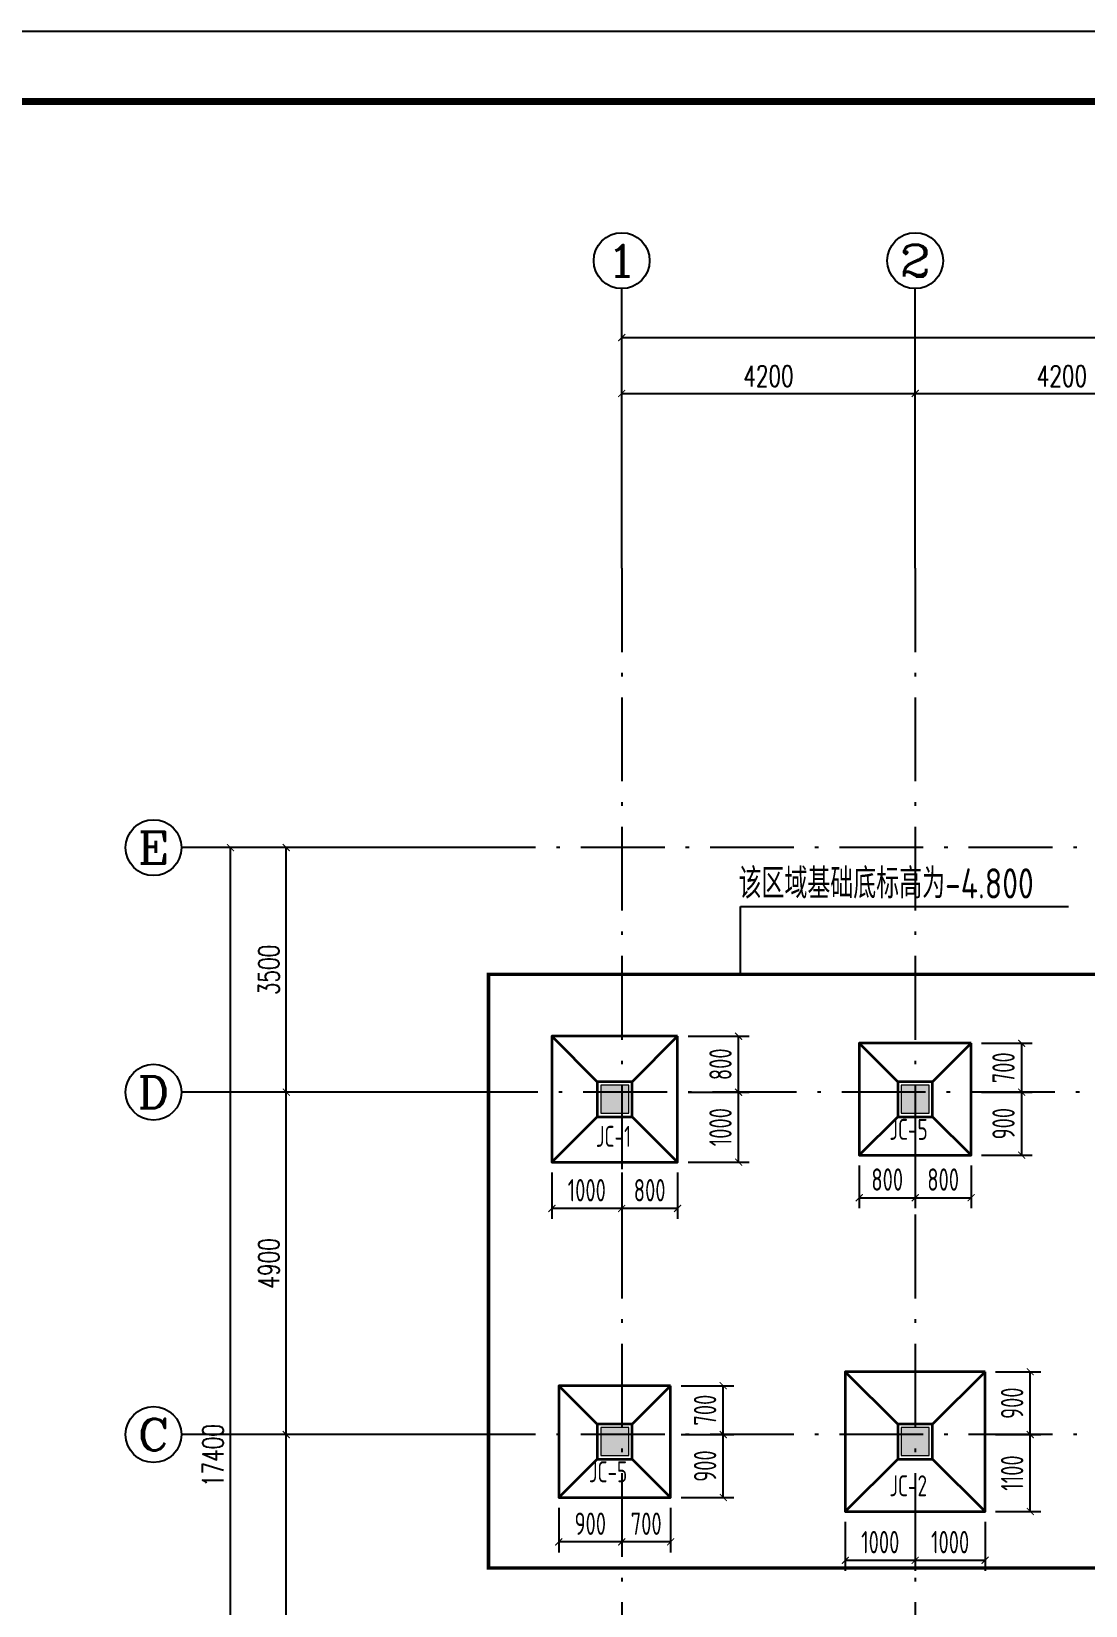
# Model space of a CAD drawing. Extents: x 169490 to 7584583, y -2399407 to 1374371.
# Drawn here: x 1389833 to 1404918, y 832665 to 855191 of the extents above; entities that cross this region are included whole.
import ezdxf
from ezdxf.enums import TextEntityAlignment as Align

# ---------------------------------------------------------------- set-up
doc = ezdxf.new("R2010")
doc.units = 0
doc.header["$LTSCALE"] = 100
for name, pattern in [('D3轴线点划线', [18.5, 12, -3, 0.5, -3]), ('DIVIDE2', [15.875, 6.35, -3.175, 0, -3.175, 0, -3.175]), ('HIDDEN', [0.375, 0.25, -0.125])]:
    doc.linetypes.add(name, pattern=pattern)
doc.layers.get('0').update_dxf_attribs({"linetype": 'CONTINUOUS'})
doc.layers.get('DEFPOINTS').update_dxf_attribs({"linetype": 'CONTINUOUS'})
for name, color, linetype in [('0P-标字', 7, 'CONTINUOUS'), ('10', 7, 'DIVIDE2'), ('AXIS', 3, 'CONTINUOUS'), ('AXIS_TEXT', 4, 'CONTINUOUS'), ('C-AXIS(轴号)', 3, 'CONTINUOUS'), ('C-AXIS-T(字)', 7, 'CONTINUOUS'), ('C-DOTE', 8, 'D3轴线点划线'), ('PUB_DIM', 3, 'CONTINUOUS'), ('PUB_TEXT', 4, 'CONTINUOUS'), ('S-COLU-HATCH', 251, 'CONTINUOUS'), ('S-SLAB-DIM', 92, 'CONTINUOUS'), ('图框', 140, 'CONTINUOUS')]:
    doc.layers.add(name, color=color, linetype=linetype)
for name, color, linetype, lineweight in [('S-COLU-LINE1', 6, 'CONTINUOUS', 18), ('独基', 110, 'CONTINUOUS', 35), ('砼柱', 2, 'CONTINUOUS', 35)]:
    doc.layers.add(name, color=color, linetype=linetype, lineweight=lineweight)
doc.styles.add('_HZDX', font='tssdeng.shx', dxfattribs={"width": 0.8, "bigfont": 'tssdchn.shx'})
doc.styles.add('_TCH_AXIS', font='COMPLEX', dxfattribs={"bigfont": 'GBCBIG'})
doc.styles.add('_TCH_DIM_T3', font='SIMPLEX.shx', dxfattribs={"width": 0.705882, "bigfont": 'GBCBIG.shx'})
doc.styles.add('COMPLEX', font='COMPLEX')
doc.styles.add('TSSD_Dimension', font='Tssdeng.shx', dxfattribs={"width": 0.7, "bigfont": 'tssdchn.shx'})
doc.styles.add('X', font='tssdeng.shx', dxfattribs={"width": 0.7, "bigfont": 'hztxt.shx'})
doc.dimstyles.new('_TCH_ARCH&&100', dxfattribs={"dimtxt": 297.5, "dimasz": 100, "dimexe": 250, "dimexo": 300, "dimgap": 100, "dimtad": 1, "dimdec": 0, "dimzin": 0, "dimdsep": 46, "dimtxsty": '_TCH_DIM_T3', "dimblk": 'ARCHTICK', "dimcen": 0.09, "dimclrt": 7, "dimazin": 2, "dimtfac": 1, "dimtdec": 0, "dimtix": 1, "dimtmove": 2, "dimatfit": 3, "dimfxl": 1, "dimtolj": 1, "dimtzin": 0, "dimarcsym": 0})
doc.dimstyles.new('TSSD_100_100$0', dxfattribs={"dimtxt": 320, "dimasz": 100, "dimexe": 150, "dimexo": 150, "dimgap": 100, "dimtad": 1, "dimdec": 0, "dimzin": 0, "dimdsep": 46, "dimtxsty": 'TSSD_Dimension', "dimblk": 'ARCHTICK', "dimcen": 0, "dimclrt": 7, "dimadec": 1, "dimazin": 0, "dimtfac": 1, "dimtdec": 0, "dimtix": 1, "dimtmove": 2, "dimatfit": 3, "dimldrblk": '_TSDBK', "dimfxl": 1, "dimtolj": 1, "dimtzin": 0, "dimarcsym": 0})

# ---------------------------------------------------------------- blocks, each defined once
blk = doc.blocks.new('_ARCHTICK')
at = {"const_width": 0.15}
blk.add_lwpolyline([(-0.5, -0.5), (0.5, 0.5)], dxfattribs=at)
blk = doc.blocks.new('*D423')
at = {"layer": 'AXIS', "color": 0, "lineweight": -2, "transparency": 16777216}
for p, q in [((1398280, 847811), (1398280, 851061)), ((1453280, 847811), (1453280, 851061)), ((1398280, 850811), (1453280, 850811))]:
    blk.add_line(p, q, dxfattribs=at)
at = {"layer": 'DEFPOINTS', "color": 0, "transparency": 16777216}
for p in [(1453280, 850811), (1398280, 847511), (1453280, 847511)]:
    blk.add_point(p, dxfattribs=at)
at = {"layer": 'AXIS', "color": 0, "lineweight": -2, "transparency": 16777216, "xscale": 100, "yscale": 100, "zscale": 100, "rotation": 180}
blk.add_blockref('_ARCHTICK', (1398280, 850811), dxfattribs=at)
at = {"layer": 'AXIS', "color": 0, "lineweight": -2, "transparency": 16777216, "xscale": 100, "yscale": 100, "zscale": 100}
blk.add_blockref('_ARCHTICK', (1453280, 850811), dxfattribs=at)
at = {"layer": 'AXIS', "color": 7, "transparency": 16777216, "insert": (1425780, 851060), "char_height": 297.5, "attachment_point": 5, "style": '_TCH_DIM_T3'}
blk.add_mtext('\\A1;55000', dxfattribs=at)
blk = doc.blocks.new('*D436')
at = {"layer": 'AXIS', "color": 0, "lineweight": -2, "transparency": 16777216}
for p, q in [((1402480, 847811), (1402480, 850261)), ((1406680, 847811), (1406680, 850261)), ((1402480, 850011), (1406680, 850011))]:
    blk.add_line(p, q, dxfattribs=at)
at = {"layer": 'DEFPOINTS', "color": 0, "transparency": 16777216}
for p in [(1406680, 850011), (1402480, 847511), (1406680, 847511)]:
    blk.add_point(p, dxfattribs=at)
at = {"layer": 'AXIS', "color": 0, "lineweight": -2, "transparency": 16777216, "xscale": 100, "yscale": 100, "zscale": 100, "rotation": 180}
blk.add_blockref('_ARCHTICK', (1402480, 850011), dxfattribs=at)
at = {"layer": 'AXIS', "color": 0, "lineweight": -2, "transparency": 16777216, "xscale": 100, "yscale": 100, "zscale": 100}
blk.add_blockref('_ARCHTICK', (1406680, 850011), dxfattribs=at)
at = {"layer": 'AXIS', "color": 7, "transparency": 16777216, "insert": (1404580, 850260), "char_height": 297.5, "attachment_point": 5, "style": '_TCH_DIM_T3'}
blk.add_mtext('\\A1;4200', dxfattribs=at)
blk = doc.blocks.new('*D437')
at = {"layer": 'AXIS', "color": 0, "lineweight": -2, "transparency": 16777216}
for p, q in [((1398280, 847811), (1398280, 850261)), ((1402480, 847811), (1402480, 850261)), ((1398280, 850011), (1402480, 850011))]:
    blk.add_line(p, q, dxfattribs=at)
at = {"layer": 'DEFPOINTS', "color": 0, "transparency": 16777216}
for p in [(1402480, 850011), (1398280, 847511), (1402480, 847511)]:
    blk.add_point(p, dxfattribs=at)
at = {"layer": 'AXIS', "color": 0, "lineweight": -2, "transparency": 16777216, "xscale": 100, "yscale": 100, "zscale": 100, "rotation": 180}
blk.add_blockref('_ARCHTICK', (1398280, 850011), dxfattribs=at)
at = {"layer": 'AXIS', "color": 0, "lineweight": -2, "transparency": 16777216, "xscale": 100, "yscale": 100, "zscale": 100}
blk.add_blockref('_ARCHTICK', (1402480, 850011), dxfattribs=at)
at = {"layer": 'AXIS', "color": 7, "transparency": 16777216, "insert": (1400380, 850260), "char_height": 297.5, "attachment_point": 5, "style": '_TCH_DIM_T3'}
blk.add_mtext('\\A1;4200', dxfattribs=at)
blk = doc.blocks.new('*D438')
at = {"layer": 'AXIS', "color": 0, "lineweight": -2, "transparency": 16777216}
for p, q in [((1395680, 843511), (1392430, 843511)), ((1392680, 826111), (1392680, 843511)), ((1395680, 826111), (1392430, 826111))]:
    blk.add_line(p, q, dxfattribs=at)
at = {"layer": 'DEFPOINTS', "color": 0, "transparency": 16777216}
for p in [(1392680, 843511), (1395980, 843511), (1395980, 826111)]:
    blk.add_point(p, dxfattribs=at)
at = {"layer": 'AXIS', "color": 0, "lineweight": -2, "transparency": 16777216, "xscale": 100, "yscale": 100, "zscale": 100}
for p, rotation in [((1392680, 843511), 90), ((1392680, 826111), 270)]:
    blk.add_blockref('_ARCHTICK', p, dxfattribs=dict(at, rotation=rotation))
at = {"layer": 'AXIS', "color": 7, "transparency": 16777216, "insert": (1392431, 834811), "char_height": 297.5, "attachment_point": 5, "rotation": 90, "style": '_TCH_DIM_T3'}
blk.add_mtext('\\A1;17400', dxfattribs=at)
blk = doc.blocks.new('*D439')
at = {"layer": 'AXIS', "color": 0, "lineweight": -2, "transparency": 16777216}
for p, q in [((1395680, 843511), (1393230, 843511)), ((1393480, 840011), (1393480, 843511)), ((1395680, 840011), (1393230, 840011))]:
    blk.add_line(p, q, dxfattribs=at)
at = {"layer": 'DEFPOINTS', "color": 0, "transparency": 16777216}
for p in [(1393480, 843511), (1395980, 843511), (1395980, 840011)]:
    blk.add_point(p, dxfattribs=at)
at = {"layer": 'AXIS', "color": 0, "lineweight": -2, "transparency": 16777216, "xscale": 100, "yscale": 100, "zscale": 100}
for p, rotation in [((1393480, 843511), 90), ((1393480, 840011), 270)]:
    blk.add_blockref('_ARCHTICK', p, dxfattribs=dict(at, rotation=rotation))
at = {"layer": 'AXIS', "color": 7, "transparency": 16777216, "insert": (1393231, 841761), "char_height": 297.5, "attachment_point": 5, "rotation": 90, "style": '_TCH_DIM_T3'}
blk.add_mtext('\\A1;3500', dxfattribs=at)
blk = doc.blocks.new('*D440')
at = {"layer": 'AXIS', "color": 0, "lineweight": -2, "transparency": 16777216}
for p, q in [((1395680, 840011), (1393230, 840011)), ((1393480, 835111), (1393480, 840011)), ((1395680, 835111), (1393230, 835111))]:
    blk.add_line(p, q, dxfattribs=at)
at = {"layer": 'DEFPOINTS', "color": 0, "transparency": 16777216}
for p in [(1393480, 840011), (1395980, 840011), (1395980, 835111)]:
    blk.add_point(p, dxfattribs=at)
at = {"layer": 'AXIS', "color": 0, "lineweight": -2, "transparency": 16777216, "xscale": 100, "yscale": 100, "zscale": 100}
for p, rotation in [((1393480, 840011), 90), ((1393480, 835111), 270)]:
    blk.add_blockref('_ARCHTICK', p, dxfattribs=dict(at, rotation=rotation))
at = {"layer": 'AXIS', "color": 7, "transparency": 16777216, "insert": (1393231, 837561), "char_height": 297.5, "attachment_point": 5, "rotation": 90, "style": '_TCH_DIM_T3'}
blk.add_mtext('\\A1;4900', dxfattribs=at)
blk = doc.blocks.new('*D441')
at = {"layer": 'AXIS', "color": 0, "lineweight": -2, "transparency": 16777216}
for p, q in [((1395680, 835111), (1393230, 835111)), ((1393480, 827111), (1393480, 835111)), ((1395680, 827111), (1393230, 827111))]:
    blk.add_line(p, q, dxfattribs=at)
at = {"layer": 'DEFPOINTS', "color": 0, "transparency": 16777216}
for p in [(1393480, 835111), (1395980, 835111), (1395980, 827111)]:
    blk.add_point(p, dxfattribs=at)
at = {"layer": 'AXIS', "color": 0, "lineweight": -2, "transparency": 16777216, "xscale": 100, "yscale": 100, "zscale": 100}
for p, rotation in [((1393480, 835111), 90), ((1393480, 827111), 270)]:
    blk.add_blockref('_ARCHTICK', p, dxfattribs=dict(at, rotation=rotation))
at = {"layer": 'AXIS', "color": 7, "transparency": 16777216, "insert": (1393231, 831111), "char_height": 297.5, "attachment_point": 5, "rotation": 90, "style": '_TCH_DIM_T3'}
blk.add_mtext('\\A1;8000', dxfattribs=at)
blk = doc.blocks.new('_AXISO')
blk.add_circle((0, 0), 0.5)
at = {"layer": 'AXIS_TEXT', "style": 'COMPLEX', "width": 1.041667}
blk.add_attdef('A', text='', height=0.56, dxfattribs=at).set_placement((-0.25, -0.28), (0.25, -0.28), align=Align.FIT)
blk = doc.blocks.new('*D473')
at = {"layer": 'DEFPOINTS', "color": 0, "ltscale": 10, "transparency": 16777216}
for p in [(1403280, 840011), (1404004, 840011), (1403280, 839111)]:
    blk.add_point(p, dxfattribs=at)
at = {"layer": 'S-SLAB-DIM', "color": 0, "lineweight": -2, "ltscale": 10, "transparency": 16777216}
for p, q in [((1403430, 840011), (1404154, 840011)), ((1404004, 839111), (1404004, 840011)), ((1403430, 839111), (1404154, 839111))]:
    blk.add_line(p, q, dxfattribs=at)
at = {"layer": 'S-SLAB-DIM', "color": 0, "lineweight": -2, "ltscale": 10, "transparency": 16777216, "xscale": 100, "yscale": 100, "zscale": 100}
for p, rotation in [((1404004, 840011), 90), ((1404004, 839111), 270)]:
    blk.add_blockref('_ARCHTICK', p, dxfattribs=dict(at, rotation=rotation))
at = {"layer": 'S-SLAB-DIM', "color": 7, "ltscale": 10, "transparency": 16777216, "insert": (1403744, 839561), "char_height": 320, "attachment_point": 5, "rotation": 90, "style": 'TSSD_Dimension'}
blk.add_mtext('\\A1;900', dxfattribs=at)
blk = doc.blocks.new('_TSDBK')
blk.add_line((-1, 0), (0, 0))
at = {"const_width": 0.5}
blk.add_lwpolyline([(-0.7, -0.7), (0.7, 0.7)], dxfattribs=at)
blk = doc.blocks.new('*D474')
at = {"layer": 'DEFPOINTS', "color": 0, "ltscale": 10, "transparency": 16777216}
for p in [(1402480, 839111), (1403280, 839111), (1403280, 838501)]:
    blk.add_point(p, dxfattribs=at)
at = {"layer": 'S-SLAB-DIM', "color": 0, "lineweight": -2, "ltscale": 10, "transparency": 16777216}
for p, q in [((1402480, 838961), (1402480, 838351)), ((1403280, 838961), (1403280, 838351)), ((1402480, 838501), (1403280, 838501))]:
    blk.add_line(p, q, dxfattribs=at)
at = {"layer": 'S-SLAB-DIM', "color": 0, "lineweight": -2, "ltscale": 10, "transparency": 16777216, "xscale": 100, "yscale": 100, "zscale": 100, "rotation": 180}
blk.add_blockref('_ARCHTICK', (1402480, 838501), dxfattribs=at)
at = {"layer": 'S-SLAB-DIM', "color": 0, "lineweight": -2, "ltscale": 10, "transparency": 16777216, "xscale": 100, "yscale": 100, "zscale": 100}
blk.add_blockref('_ARCHTICK', (1403280, 838501), dxfattribs=at)
at = {"layer": 'S-SLAB-DIM', "color": 7, "ltscale": 10, "transparency": 16777216, "insert": (1402880, 838761), "char_height": 320, "attachment_point": 5, "style": 'TSSD_Dimension'}
blk.add_mtext('\\A1;800', dxfattribs=at)
blk = doc.blocks.new('*D475')
at = {"layer": 'DEFPOINTS', "color": 0, "ltscale": 10, "transparency": 16777216}
for p in [(1403280, 840711), (1404004, 840711), (1403280, 840011)]:
    blk.add_point(p, dxfattribs=at)
at = {"layer": 'S-SLAB-DIM', "color": 0, "lineweight": -2, "ltscale": 10, "transparency": 16777216}
for p, q in [((1403430, 840711), (1404154, 840711)), ((1404004, 840011), (1404004, 840711)), ((1403430, 840011), (1404154, 840011))]:
    blk.add_line(p, q, dxfattribs=at)
at = {"layer": 'S-SLAB-DIM', "color": 0, "lineweight": -2, "ltscale": 10, "transparency": 16777216, "xscale": 100, "yscale": 100, "zscale": 100}
for p, rotation in [((1404004, 840711), 90), ((1404004, 840011), 270)]:
    blk.add_blockref('_ARCHTICK', p, dxfattribs=dict(at, rotation=rotation))
at = {"layer": 'S-SLAB-DIM', "color": 7, "ltscale": 10, "transparency": 16777216, "insert": (1403744, 840361), "char_height": 320, "attachment_point": 5, "rotation": 90, "style": 'TSSD_Dimension'}
blk.add_mtext('\\A1;700', dxfattribs=at)
blk = doc.blocks.new('*D476')
at = {"layer": 'DEFPOINTS', "color": 0, "ltscale": 10, "transparency": 16777216}
for p in [(1401680, 839111), (1402480, 839111), (1402480, 838501)]:
    blk.add_point(p, dxfattribs=at)
at = {"layer": 'S-SLAB-DIM', "color": 0, "lineweight": -2, "ltscale": 10, "transparency": 16777216}
for p, q in [((1401680, 838961), (1401680, 838351)), ((1402480, 838961), (1402480, 838351)), ((1401680, 838501), (1402480, 838501))]:
    blk.add_line(p, q, dxfattribs=at)
at = {"layer": 'S-SLAB-DIM', "color": 0, "lineweight": -2, "ltscale": 10, "transparency": 16777216, "xscale": 100, "yscale": 100, "zscale": 100, "rotation": 180}
blk.add_blockref('_ARCHTICK', (1401680, 838501), dxfattribs=at)
at = {"layer": 'S-SLAB-DIM', "color": 0, "lineweight": -2, "ltscale": 10, "transparency": 16777216, "xscale": 100, "yscale": 100, "zscale": 100}
blk.add_blockref('_ARCHTICK', (1402480, 838501), dxfattribs=at)
at = {"layer": 'S-SLAB-DIM', "color": 7, "ltscale": 10, "transparency": 16777216, "insert": (1402080, 838761), "char_height": 320, "attachment_point": 5, "style": 'TSSD_Dimension'}
blk.add_mtext('\\A1;800', dxfattribs=at)
blk = doc.blocks.new('*D477')
at = {"layer": 'DEFPOINTS', "color": 0, "ltscale": 10, "transparency": 16777216}
for p in [(1398280, 839011), (1399080, 839011), (1398280, 838348)]:
    blk.add_point(p, dxfattribs=at)
at = {"layer": 'S-SLAB-DIM', "color": 0, "lineweight": -2, "ltscale": 10, "transparency": 16777216}
for p, q in [((1398280, 838861), (1398280, 838198)), ((1399080, 838861), (1399080, 838198)), ((1399080, 838348), (1398280, 838348))]:
    blk.add_line(p, q, dxfattribs=at)
at = {"layer": 'S-SLAB-DIM', "color": 0, "lineweight": -2, "ltscale": 10, "transparency": 16777216, "xscale": 100, "yscale": 100, "zscale": 100, "rotation": 180}
blk.add_blockref('_ARCHTICK', (1398280, 838348), dxfattribs=at)
at = {"layer": 'S-SLAB-DIM', "color": 0, "lineweight": -2, "ltscale": 10, "transparency": 16777216, "xscale": 100, "yscale": 100, "zscale": 100}
blk.add_blockref('_ARCHTICK', (1399080, 838348), dxfattribs=at)
at = {"layer": 'S-SLAB-DIM', "color": 7, "ltscale": 10, "transparency": 16777216, "insert": (1398680, 838608), "char_height": 320, "attachment_point": 5, "style": 'TSSD_Dimension'}
blk.add_mtext('\\A1;800', dxfattribs=at)
blk = doc.blocks.new('*D478')
at = {"layer": 'DEFPOINTS', "color": 0, "ltscale": 10, "transparency": 16777216}
for p in [(1399080, 840011), (1399953, 840011), (1399080, 839011)]:
    blk.add_point(p, dxfattribs=at)
at = {"layer": 'S-SLAB-DIM', "color": 0, "lineweight": -2, "ltscale": 10, "transparency": 16777216}
for p, q in [((1399230, 840011), (1400103, 840011)), ((1399953, 839011), (1399953, 840011)), ((1399230, 839011), (1400103, 839011))]:
    blk.add_line(p, q, dxfattribs=at)
at = {"layer": 'S-SLAB-DIM', "color": 0, "lineweight": -2, "ltscale": 10, "transparency": 16777216, "xscale": 100, "yscale": 100, "zscale": 100}
for p, rotation in [((1399953, 840011), 90), ((1399953, 839011), 270)]:
    blk.add_blockref('_ARCHTICK', p, dxfattribs=dict(at, rotation=rotation))
at = {"layer": 'S-SLAB-DIM', "color": 7, "ltscale": 10, "transparency": 16777216, "insert": (1399693, 839511), "char_height": 320, "attachment_point": 5, "rotation": 90, "style": 'TSSD_Dimension'}
blk.add_mtext('\\A1;1000', dxfattribs=at)
blk = doc.blocks.new('*D479')
at = {"layer": 'DEFPOINTS', "color": 0, "ltscale": 10, "transparency": 16777216}
for p in [(1397280, 839011), (1398280, 839011), (1397280, 838348)]:
    blk.add_point(p, dxfattribs=at)
at = {"layer": 'S-SLAB-DIM', "color": 0, "lineweight": -2, "ltscale": 10, "transparency": 16777216}
for p, q in [((1397280, 838861), (1397280, 838198)), ((1398280, 838861), (1398280, 838198)), ((1398280, 838348), (1397280, 838348))]:
    blk.add_line(p, q, dxfattribs=at)
at = {"layer": 'S-SLAB-DIM', "color": 0, "lineweight": -2, "ltscale": 10, "transparency": 16777216, "xscale": 100, "yscale": 100, "zscale": 100, "rotation": 180}
blk.add_blockref('_ARCHTICK', (1397280, 838348), dxfattribs=at)
at = {"layer": 'S-SLAB-DIM', "color": 0, "lineweight": -2, "ltscale": 10, "transparency": 16777216, "xscale": 100, "yscale": 100, "zscale": 100}
blk.add_blockref('_ARCHTICK', (1398280, 838348), dxfattribs=at)
at = {"layer": 'S-SLAB-DIM', "color": 7, "ltscale": 10, "transparency": 16777216, "insert": (1397780, 838608), "char_height": 320, "attachment_point": 5, "style": 'TSSD_Dimension'}
blk.add_mtext('\\A1;1000', dxfattribs=at)
blk = doc.blocks.new('*D480')
at = {"layer": 'DEFPOINTS', "color": 0, "ltscale": 10, "transparency": 16777216}
for p in [(1399080, 840811), (1399953, 840811), (1399080, 840011)]:
    blk.add_point(p, dxfattribs=at)
at = {"layer": 'S-SLAB-DIM', "color": 0, "lineweight": -2, "ltscale": 10, "transparency": 16777216}
for p, q in [((1399230, 840811), (1400103, 840811)), ((1399953, 840011), (1399953, 840811)), ((1399230, 840011), (1400103, 840011))]:
    blk.add_line(p, q, dxfattribs=at)
at = {"layer": 'S-SLAB-DIM', "color": 0, "lineweight": -2, "ltscale": 10, "transparency": 16777216, "xscale": 100, "yscale": 100, "zscale": 100}
for p, rotation in [((1399953, 840811), 90), ((1399953, 840011), 270)]:
    blk.add_blockref('_ARCHTICK', p, dxfattribs=dict(at, rotation=rotation))
at = {"layer": 'S-SLAB-DIM', "color": 7, "ltscale": 10, "transparency": 16777216, "insert": (1399693, 840411), "char_height": 320, "attachment_point": 5, "rotation": 90, "style": 'TSSD_Dimension'}
blk.add_mtext('\\A1;800', dxfattribs=at)
blk = doc.blocks.new('*D481')
at = {"layer": 'DEFPOINTS', "color": 0, "ltscale": 10, "transparency": 16777216}
for p in [(1398280, 834211), (1398980, 834211), (1398280, 833576)]:
    blk.add_point(p, dxfattribs=at)
at = {"layer": 'S-SLAB-DIM', "color": 0, "lineweight": -2, "ltscale": 10, "transparency": 16777216}
for p, q in [((1398280, 834061), (1398280, 833426)), ((1398980, 834061), (1398980, 833426)), ((1398980, 833576), (1398280, 833576))]:
    blk.add_line(p, q, dxfattribs=at)
at = {"layer": 'S-SLAB-DIM', "color": 0, "lineweight": -2, "ltscale": 10, "transparency": 16777216, "xscale": 100, "yscale": 100, "zscale": 100, "rotation": 180}
blk.add_blockref('_ARCHTICK', (1398280, 833576), dxfattribs=at)
at = {"layer": 'S-SLAB-DIM', "color": 0, "lineweight": -2, "ltscale": 10, "transparency": 16777216, "xscale": 100, "yscale": 100, "zscale": 100}
blk.add_blockref('_ARCHTICK', (1398980, 833576), dxfattribs=at)
at = {"layer": 'S-SLAB-DIM', "color": 7, "ltscale": 10, "transparency": 16777216, "insert": (1398630, 833836), "char_height": 320, "attachment_point": 5, "style": 'TSSD_Dimension'}
blk.add_mtext('\\A1;700', dxfattribs=at)
blk = doc.blocks.new('*D482')
at = {"layer": 'DEFPOINTS', "color": 0, "ltscale": 10, "transparency": 16777216}
for p in [(1398980, 835111), (1399733, 835111), (1398980, 834211)]:
    blk.add_point(p, dxfattribs=at)
at = {"layer": 'S-SLAB-DIM', "color": 0, "lineweight": -2, "ltscale": 10, "transparency": 16777216}
for p, q in [((1399130, 835111), (1399883, 835111)), ((1399733, 834211), (1399733, 835111)), ((1399130, 834211), (1399883, 834211))]:
    blk.add_line(p, q, dxfattribs=at)
at = {"layer": 'S-SLAB-DIM', "color": 0, "lineweight": -2, "ltscale": 10, "transparency": 16777216, "xscale": 100, "yscale": 100, "zscale": 100}
for p, rotation in [((1399733, 835111), 90), ((1399733, 834211), 270)]:
    blk.add_blockref('_ARCHTICK', p, dxfattribs=dict(at, rotation=rotation))
at = {"layer": 'S-SLAB-DIM', "color": 7, "ltscale": 10, "transparency": 16777216, "insert": (1399473, 834661), "char_height": 320, "attachment_point": 5, "rotation": 90, "style": 'TSSD_Dimension'}
blk.add_mtext('\\A1;900', dxfattribs=at)
blk = doc.blocks.new('*D483')
at = {"layer": 'DEFPOINTS', "color": 0, "ltscale": 10, "transparency": 16777216}
for p in [(1397380, 834211), (1398280, 834211), (1397380, 833576)]:
    blk.add_point(p, dxfattribs=at)
at = {"layer": 'S-SLAB-DIM', "color": 0, "lineweight": -2, "ltscale": 10, "transparency": 16777216}
for p, q in [((1397380, 834061), (1397380, 833426)), ((1398280, 834061), (1398280, 833426)), ((1398280, 833576), (1397380, 833576))]:
    blk.add_line(p, q, dxfattribs=at)
at = {"layer": 'S-SLAB-DIM', "color": 0, "lineweight": -2, "ltscale": 10, "transparency": 16777216, "xscale": 100, "yscale": 100, "zscale": 100, "rotation": 180}
blk.add_blockref('_ARCHTICK', (1397380, 833576), dxfattribs=at)
at = {"layer": 'S-SLAB-DIM', "color": 0, "lineweight": -2, "ltscale": 10, "transparency": 16777216, "xscale": 100, "yscale": 100, "zscale": 100}
blk.add_blockref('_ARCHTICK', (1398280, 833576), dxfattribs=at)
at = {"layer": 'S-SLAB-DIM', "color": 7, "ltscale": 10, "transparency": 16777216, "insert": (1397830, 833836), "char_height": 320, "attachment_point": 5, "style": 'TSSD_Dimension'}
blk.add_mtext('\\A1;900', dxfattribs=at)
blk = doc.blocks.new('*D484')
at = {"layer": 'DEFPOINTS', "color": 0, "ltscale": 10, "transparency": 16777216}
for p in [(1398980, 835811), (1399733, 835811), (1398980, 835111)]:
    blk.add_point(p, dxfattribs=at)
at = {"layer": 'S-SLAB-DIM', "color": 0, "lineweight": -2, "ltscale": 10, "transparency": 16777216}
for p, q in [((1399130, 835811), (1399883, 835811)), ((1399733, 835111), (1399733, 835811)), ((1399130, 835111), (1399883, 835111))]:
    blk.add_line(p, q, dxfattribs=at)
at = {"layer": 'S-SLAB-DIM', "color": 0, "lineweight": -2, "ltscale": 10, "transparency": 16777216, "xscale": 100, "yscale": 100, "zscale": 100}
for p, rotation in [((1399733, 835811), 90), ((1399733, 835111), 270)]:
    blk.add_blockref('_ARCHTICK', p, dxfattribs=dict(at, rotation=rotation))
at = {"layer": 'S-SLAB-DIM', "color": 7, "ltscale": 10, "transparency": 16777216, "insert": (1399473, 835461), "char_height": 320, "attachment_point": 5, "rotation": 90, "style": 'TSSD_Dimension'}
blk.add_mtext('\\A1;700', dxfattribs=at)
blk = doc.blocks.new('*D485')
at = {"layer": 'DEFPOINTS', "color": 0, "ltscale": 10, "transparency": 16777216}
for p in [(1402480, 834011), (1403480, 834011), (1403480, 833312)]:
    blk.add_point(p, dxfattribs=at)
at = {"layer": 'S-SLAB-DIM', "color": 0, "lineweight": -2, "ltscale": 10, "transparency": 16777216}
for p, q in [((1402480, 833861), (1402480, 833162)), ((1403480, 833861), (1403480, 833162)), ((1402480, 833312), (1403480, 833312))]:
    blk.add_line(p, q, dxfattribs=at)
at = {"layer": 'S-SLAB-DIM', "color": 0, "lineweight": -2, "ltscale": 10, "transparency": 16777216, "xscale": 100, "yscale": 100, "zscale": 100, "rotation": 180}
blk.add_blockref('_ARCHTICK', (1402480, 833312), dxfattribs=at)
at = {"layer": 'S-SLAB-DIM', "color": 0, "lineweight": -2, "ltscale": 10, "transparency": 16777216, "xscale": 100, "yscale": 100, "zscale": 100}
blk.add_blockref('_ARCHTICK', (1403480, 833312), dxfattribs=at)
at = {"layer": 'S-SLAB-DIM', "color": 7, "ltscale": 10, "transparency": 16777216, "insert": (1402980, 833572), "char_height": 320, "attachment_point": 5, "style": 'TSSD_Dimension'}
blk.add_mtext('\\A1;1000', dxfattribs=at)
blk = doc.blocks.new('*D486')
at = {"layer": 'DEFPOINTS', "color": 0, "ltscale": 10, "transparency": 16777216}
for p in [(1403480, 835111), (1404127, 835111), (1403480, 834011)]:
    blk.add_point(p, dxfattribs=at)
at = {"layer": 'S-SLAB-DIM', "color": 0, "lineweight": -2, "ltscale": 10, "transparency": 16777216}
for p, q in [((1403630, 835111), (1404277, 835111)), ((1404127, 834011), (1404127, 835111)), ((1403630, 834011), (1404277, 834011))]:
    blk.add_line(p, q, dxfattribs=at)
at = {"layer": 'S-SLAB-DIM', "color": 0, "lineweight": -2, "ltscale": 10, "transparency": 16777216, "xscale": 100, "yscale": 100, "zscale": 100}
for p, rotation in [((1404127, 835111), 90), ((1404127, 834011), 270)]:
    blk.add_blockref('_ARCHTICK', p, dxfattribs=dict(at, rotation=rotation))
at = {"layer": 'S-SLAB-DIM', "color": 7, "ltscale": 10, "transparency": 16777216, "insert": (1403867, 834561), "char_height": 320, "attachment_point": 5, "rotation": 90, "style": 'TSSD_Dimension'}
blk.add_mtext('\\A1;1100', dxfattribs=at)
blk = doc.blocks.new('*D487')
at = {"layer": 'DEFPOINTS', "color": 0, "ltscale": 10, "transparency": 16777216}
for p in [(1401480, 834011), (1402480, 834011), (1402480, 833312)]:
    blk.add_point(p, dxfattribs=at)
at = {"layer": 'S-SLAB-DIM', "color": 0, "lineweight": -2, "ltscale": 10, "transparency": 16777216}
for p, q in [((1401480, 833861), (1401480, 833162)), ((1402480, 833861), (1402480, 833162)), ((1401480, 833312), (1402480, 833312))]:
    blk.add_line(p, q, dxfattribs=at)
at = {"layer": 'S-SLAB-DIM', "color": 0, "lineweight": -2, "ltscale": 10, "transparency": 16777216, "xscale": 100, "yscale": 100, "zscale": 100, "rotation": 180}
blk.add_blockref('_ARCHTICK', (1401480, 833312), dxfattribs=at)
at = {"layer": 'S-SLAB-DIM', "color": 0, "lineweight": -2, "ltscale": 10, "transparency": 16777216, "xscale": 100, "yscale": 100, "zscale": 100}
blk.add_blockref('_ARCHTICK', (1402480, 833312), dxfattribs=at)
at = {"layer": 'S-SLAB-DIM', "color": 7, "ltscale": 10, "transparency": 16777216, "insert": (1401980, 833572), "char_height": 320, "attachment_point": 5, "style": 'TSSD_Dimension'}
blk.add_mtext('\\A1;1000', dxfattribs=at)
blk = doc.blocks.new('*D488')
at = {"layer": 'DEFPOINTS', "color": 0, "ltscale": 10, "transparency": 16777216}
for p in [(1403480, 836011), (1404127, 836011), (1403480, 835111)]:
    blk.add_point(p, dxfattribs=at)
at = {"layer": 'S-SLAB-DIM', "color": 0, "lineweight": -2, "ltscale": 10, "transparency": 16777216}
for p, q in [((1403630, 836011), (1404277, 836011)), ((1404127, 835111), (1404127, 836011)), ((1403630, 835111), (1404277, 835111))]:
    blk.add_line(p, q, dxfattribs=at)
at = {"layer": 'S-SLAB-DIM', "color": 0, "lineweight": -2, "ltscale": 10, "transparency": 16777216, "xscale": 100, "yscale": 100, "zscale": 100}
for p, rotation in [((1404127, 836011), 90), ((1404127, 835111), 270)]:
    blk.add_blockref('_ARCHTICK', p, dxfattribs=dict(at, rotation=rotation))
at = {"layer": 'S-SLAB-DIM', "color": 7, "ltscale": 10, "transparency": 16777216, "insert": (1403867, 835561), "char_height": 320, "attachment_point": 5, "rotation": 90, "style": 'TSSD_Dimension'}
blk.add_mtext('\\A1;900', dxfattribs=at)

msp = doc.modelspace()

# ---------------------------------------------------------------- hatches: boundary and pattern name
at = {"layer": 'S-COLU-HATCH', "ltscale": 10}
h = msp.add_hatch(color=256, dxfattribs=at)
h.dxf.hatch_style = 1
h.paths.add_polyline_path([(1398379.8, 840111.1), (1397979.8, 840111.1), (1397979.8, 839711.1), (1398379.8, 839711.1)])
h = msp.add_hatch(color=256, dxfattribs=at)
h.dxf.hatch_style = 1
h.paths.add_polyline_path([(1402679.8, 840111.1), (1402279.8, 840111.1), (1402279.8, 839711.1), (1402679.8, 839711.1)])
h = msp.add_hatch(color=256, dxfattribs=at)
h.dxf.hatch_style = 1
h.paths.add_polyline_path([(1398379.8, 835211.1), (1397979.8, 835211.1), (1397979.8, 834811.1), (1398379.8, 834811.1)])
h = msp.add_hatch(color=256, dxfattribs=at)
h.dxf.hatch_style = 1
h.paths.add_polyline_path([(1402679.8, 835211.1), (1402279.8, 835211.1), (1402279.8, 834811.1), (1402679.8, 834811.1)])

# ---------------------------------------------------------------- linework, layer by layer
at = {"layer": '10', "ltscale": 10}
for p, q in [((1399980.3, 841698.6), (1399980.3, 842669.9)), ((1399980.3, 842669.9), (1404674.2, 842669.9))]:
    msp.add_line(p, q, dxfattribs=at)
at = {"layer": 'C-AXIS(轴号)'}
for p, q in [((1398279.8, 847511.1), (1398279.8, 851511.1)), ((1402479.8, 847511.1), (1402479.8, 851511.1)), ((1395979.8, 843511.1), (1391979.8, 843511.1)), ((1395979.8, 840011.1), (1391979.8, 840011.1)), ((1395979.8, 835111.1), (1391979.8, 835111.1))]:
    msp.add_line(p, q, dxfattribs=at)
at = {"layer": 'C-DOTE'}
for p, q in [((1398279.8, 847511.1), (1398279.8, 821311.1)), ((1402479.8, 847511.1), (1402479.8, 821311.1)), ((1454395.1, 843511.1), (1395979.8, 843511.1)), ((1419279.8, 840011.1), (1395979.8, 840011.1)), ((1454395.1, 835111.1), (1395979.8, 835111.1))]:
    msp.add_line(p, q, dxfattribs=at)
at = {"layer": 'PUB_DIM', "color": 1, "linetype": 'HIDDEN', "ltscale": 20, "const_width": 50}
msp.add_lwpolyline([(1396374.1, 841698.6), (1413712.2, 841698.6), (1413712.2, 833201.7), (1396374.1, 833201.7)], close=True, dxfattribs=at)
at = {"layer": 'S-COLU-LINE1'}
for points in [[(1398379.8, 840111.1), (1397979.8, 840111.1), (1397979.8, 839711.1), (1398379.8, 839711.1)], [(1402679.8, 840111.1), (1402279.8, 840111.1), (1402279.8, 839711.1), (1402679.8, 839711.1)], [(1398379.8, 835211.1), (1397979.8, 835211.1), (1397979.8, 834811.1), (1398379.8, 834811.1)], [(1402679.8, 835211.1), (1402279.8, 835211.1), (1402279.8, 834811.1), (1402679.8, 834811.1)]]:
    msp.add_lwpolyline(points, close=True, dxfattribs=at)
at = {"layer": '图框'}
msp.add_lwpolyline([(1385935.3, 795791.4), (1470035.3, 795791.4), (1470035.3, 855191.4), (1385935.3, 855191.4)], close=True, dxfattribs=at)
at = {"layer": '图框', "const_width": 100}
msp.add_lwpolyline([(1388435.3, 796791.4), (1469035.3, 796791.4), (1469035.3, 854191.4), (1388435.3, 854191.4)], close=True, dxfattribs=at)
at = {"layer": '独基', "color": 32}
for p, q in [((1397929.8, 840161.1), (1397279.8, 840811.1)), ((1398429.8, 840161.1), (1399079.8, 840811.1)), ((1402229.8, 840161.1), (1401679.8, 840711.1)), ((1402729.8, 840161.1), (1403279.8, 840711.1)), ((1397929.8, 839661.1), (1397279.8, 839011.1)), ((1398429.8, 839661.1), (1399079.8, 839011.1)), ((1402229.8, 839661.1), (1401679.8, 839111.1)), ((1402729.8, 839661.1), (1403279.8, 839111.1)), ((1402229.8, 835261.1), (1401479.8, 836011.1)), ((1402729.8, 835261.1), (1403479.8, 836011.1)), ((1397929.8, 835261.1), (1397379.8, 835811.1)), ((1398429.8, 835261.1), (1398979.8, 835811.1)), ((1397929.8, 834761.1), (1397379.8, 834211.1)), ((1398429.8, 834761.1), (1398979.8, 834211.1)), ((1402229.8, 834761.1), (1401479.8, 834011.1)), ((1402729.8, 834761.1), (1403479.8, 834011.1))]:
    msp.add_line(p, q, dxfattribs=at)
for points in [[(1399079.8, 840811.1), (1397279.8, 840811.1), (1397279.8, 839011.1), (1399079.8, 839011.1)], [(1403279.8, 840711.1), (1401679.8, 840711.1), (1401679.8, 839111.1), (1403279.8, 839111.1)], [(1398429.8, 840161.1), (1397929.8, 840161.1), (1397929.8, 839661.1), (1398429.8, 839661.1)], [(1402729.8, 840161.1), (1402229.8, 840161.1), (1402229.8, 839661.1), (1402729.8, 839661.1)], [(1403479.8, 836011.1), (1401479.8, 836011.1), (1401479.8, 834011.1), (1403479.8, 834011.1)], [(1398979.8, 835811.1), (1397379.8, 835811.1), (1397379.8, 834211.1), (1398979.8, 834211.1)], [(1398429.8, 835261.1), (1397929.8, 835261.1), (1397929.8, 834761.1), (1398429.8, 834761.1)], [(1402729.8, 835261.1), (1402229.8, 835261.1), (1402229.8, 834761.1), (1402729.8, 834761.1)]]:
    msp.add_lwpolyline(points, close=True, dxfattribs=at)
at = {"layer": '砼柱', "ltscale": 10}
msp.add_lwpolyline([(1388435.3, 854191.4), (1462040.2, 854191.4), (1462040.2, 796791.4), (1388435.3, 796791.4)], close=True, dxfattribs=at)

# ---------------------------------------------------------------- block references
at = {"layer": 'C-AXIS(轴号)'}
ref = msp.add_blockref('_AXISO', (1398279.8, 851911.1), dxfattribs=dict(at, xscale=800, yscale=800, zscale=800))
ref.add_attrib('A', '1', dxfattribs={"layer": 'C-AXIS-T(字)', "height": 452.5, "style": '_TCH_AXIS', "width": 2.333333}).set_placement((1398053.5, 851684.8), (1398506.1, 851684.8), align=Align.FIT)
ref = msp.add_blockref('_AXISO', (1402479.8, 851911.1), dxfattribs=dict(at, xscale=800, yscale=800, zscale=800))
ref.add_attrib('A', '2', dxfattribs={"layer": 'C-AXIS-T(字)', "height": 452.5, "style": '_TCH_AXIS', "width": 1.5}).set_placement((1402253.5, 851684.8), (1402706.1, 851684.8), align=Align.FIT)
ref = msp.add_blockref('_AXISO', (1391579.8, 843511.1), dxfattribs=dict(at, xscale=800, yscale=800, zscale=800))
ref.add_attrib('A', 'E', dxfattribs={"layer": 'C-AXIS-T(字)', "height": 452.5, "style": '_TCH_AXIS', "width": 1.3125}).set_placement((1391353.5, 843284.8), (1391806.1, 843284.8), align=Align.FIT)
ref = msp.add_blockref('_AXISO', (1391579.8, 840011.1), dxfattribs=dict(at, xscale=800, yscale=800, zscale=800))
ref.add_attrib('A', 'D', dxfattribs={"layer": 'C-AXIS-T(字)', "height": 452.5, "style": '_TCH_AXIS', "width": 1.235294}).set_placement((1391353.5, 839784.8), (1391806.1, 839784.8), align=Align.FIT)
ref = msp.add_blockref('_AXISO', (1391579.8, 835111.1), dxfattribs=dict(at, xscale=800, yscale=800, zscale=800))
ref.add_attrib('A', 'C', dxfattribs={"layer": 'C-AXIS-T(字)', "height": 452.5, "style": '_TCH_AXIS', "width": 1.4}).set_placement((1391353.5, 834884.8), (1391806.1, 834884.8), align=Align.FIT)

# ---------------------------------------------------------------- texts
at = {"layer": '0P-标字', "color": 80, "linetype": 'Continuous', "style": 'X', "width": 0.7}
for s, p in [('JC-5', (1402111.5, 839239.3, 3000)), ('JC-1', (1397911.5, 839139.3, 3000)), ('JC-5', (1397811.5, 834339.3, 3000)), ('JC-2', (1402111.5, 834139.3, 3000))]:
    msp.add_text(s, height=300, dxfattribs=at).set_placement(p, align=Align.BOTTOM_LEFT)
at = {"layer": 'PUB_TEXT', "color": 0, "style": '_HZDX', "width": 0.8}
msp.add_text('该区域基础底标高为-4.800', height=432, dxfattribs=at).set_placement((1399952.3, 842783.4))

# ---------------------------------------------------------------- dimensions: what is measured, and where the dimension line sits
at = {"layer": 'AXIS'}
for p1, p2, distance, picture, middle in [((1398279.8, 847511.1), (1453279.8, 847511.1), 3300, '*D423', (1425779.8, 851059.9)), ((1398279.8, 847511.1), (1402479.8, 847511.1), 2500, '*D437', (1400379.8, 850259.9)), ((1402479.8, 847511.1), (1406679.8, 847511.1), 2500, '*D436', (1404579.8, 850259.9)), ((1395979.8, 826111.1), (1395979.8, 843511.1), 3300, '*D438', (1392431, 834811.1)), ((1395979.8, 840011.1), (1395979.8, 843511.1), 2500, '*D439', (1393231, 841761.1)), ((1395979.8, 835111.1), (1395979.8, 840011.1), 2500, '*D440', (1393231, 837561.1)), ((1395979.8, 827111.1), (1395979.8, 835111.1), 2500, '*D441', (1393231, 831111.1))]:
    dim = msp.add_aligned_dim(p1=p1, p2=p2, distance=distance, dimstyle='_TCH_ARCH&&100', dxfattribs=at)
    dim.commit()
    dim.dimension.update_dxf_attribs({"geometry": picture, "text_midpoint": middle})
at = {"layer": 'S-SLAB-DIM', "ltscale": 10}
for base, p1, p2, picture, middle in [((1399953.4, 840811.1), (1399079.8, 840011.1), (1399079.8, 840811.1), '*D480', (1399693.4, 840411.1)), ((1404003.9, 840711.1), (1403279.8, 840011.1), (1403279.8, 840711.1), '*D475', (1403743.9, 840361.1)), ((1399953.4, 840011.1), (1399079.8, 839011.1), (1399079.8, 840011.1), '*D478', (1399693.4, 839511.1)), ((1404003.9, 840011.1), (1403279.8, 839111.1), (1403279.8, 840011.1), '*D473', (1403743.9, 839561.1)), ((1404127.1, 836011.1), (1403479.8, 835111.1), (1403479.8, 836011.1), '*D488', (1403867.1, 835561.1)), ((1399732.8, 835811.1), (1398979.8, 835111.1), (1398979.8, 835811.1), '*D484', (1399472.8, 835461.1)), ((1399732.8, 835111.1), (1398979.8, 834211.1), (1398979.8, 835111.1), '*D482', (1399472.8, 834661.1)), ((1404127.1, 835111.1), (1403479.8, 834011.1), (1403479.8, 835111.1), '*D486', (1403867.1, 834561.1))]:
    dim = msp.add_linear_dim(base=base, p1=p1, p2=p2, angle=90, dimstyle='TSSD_100_100$0', dxfattribs=at)
    dim.commit()
    dim.dimension.update_dxf_attribs({"geometry": picture, "text_midpoint": middle})
for base, p1, p2, picture, middle in [((1402479.8, 838500.8), (1401679.8, 839111.1), (1402479.8, 839111.1), '*D476', (1402079.8, 838760.8)), ((1403279.8, 838500.8), (1402479.8, 839111.1), (1403279.8, 839111.1), '*D474', (1402879.8, 838760.8)), ((1397279.8, 838347.9), (1398279.8, 839011.1), (1397279.8, 839011.1), '*D479', (1397779.8, 838607.9)), ((1398279.8, 838347.9), (1399079.8, 839011.1), (1398279.8, 839011.1), '*D477', (1398679.8, 838607.9)), ((1397379.8, 833576.5), (1398279.8, 834211.1), (1397379.8, 834211.1), '*D483', (1397829.8, 833836.5)), ((1398279.8, 833576.5), (1398979.8, 834211.1), (1398279.8, 834211.1), '*D481', (1398629.8, 833836.5)), ((1402479.8, 833312), (1401479.8, 834011.1), (1402479.8, 834011.1), '*D487', (1401979.8, 833572)), ((1403479.8, 833312), (1402479.8, 834011.1), (1403479.8, 834011.1), '*D485', (1402979.8, 833572))]:
    dim = msp.add_linear_dim(base=base, p1=p1, p2=p2, dimstyle='TSSD_100_100$0', dxfattribs=at)
    dim.commit()
    dim.dimension.update_dxf_attribs({"geometry": picture, "text_midpoint": middle})

doc.saveas('drawing.dxf')
